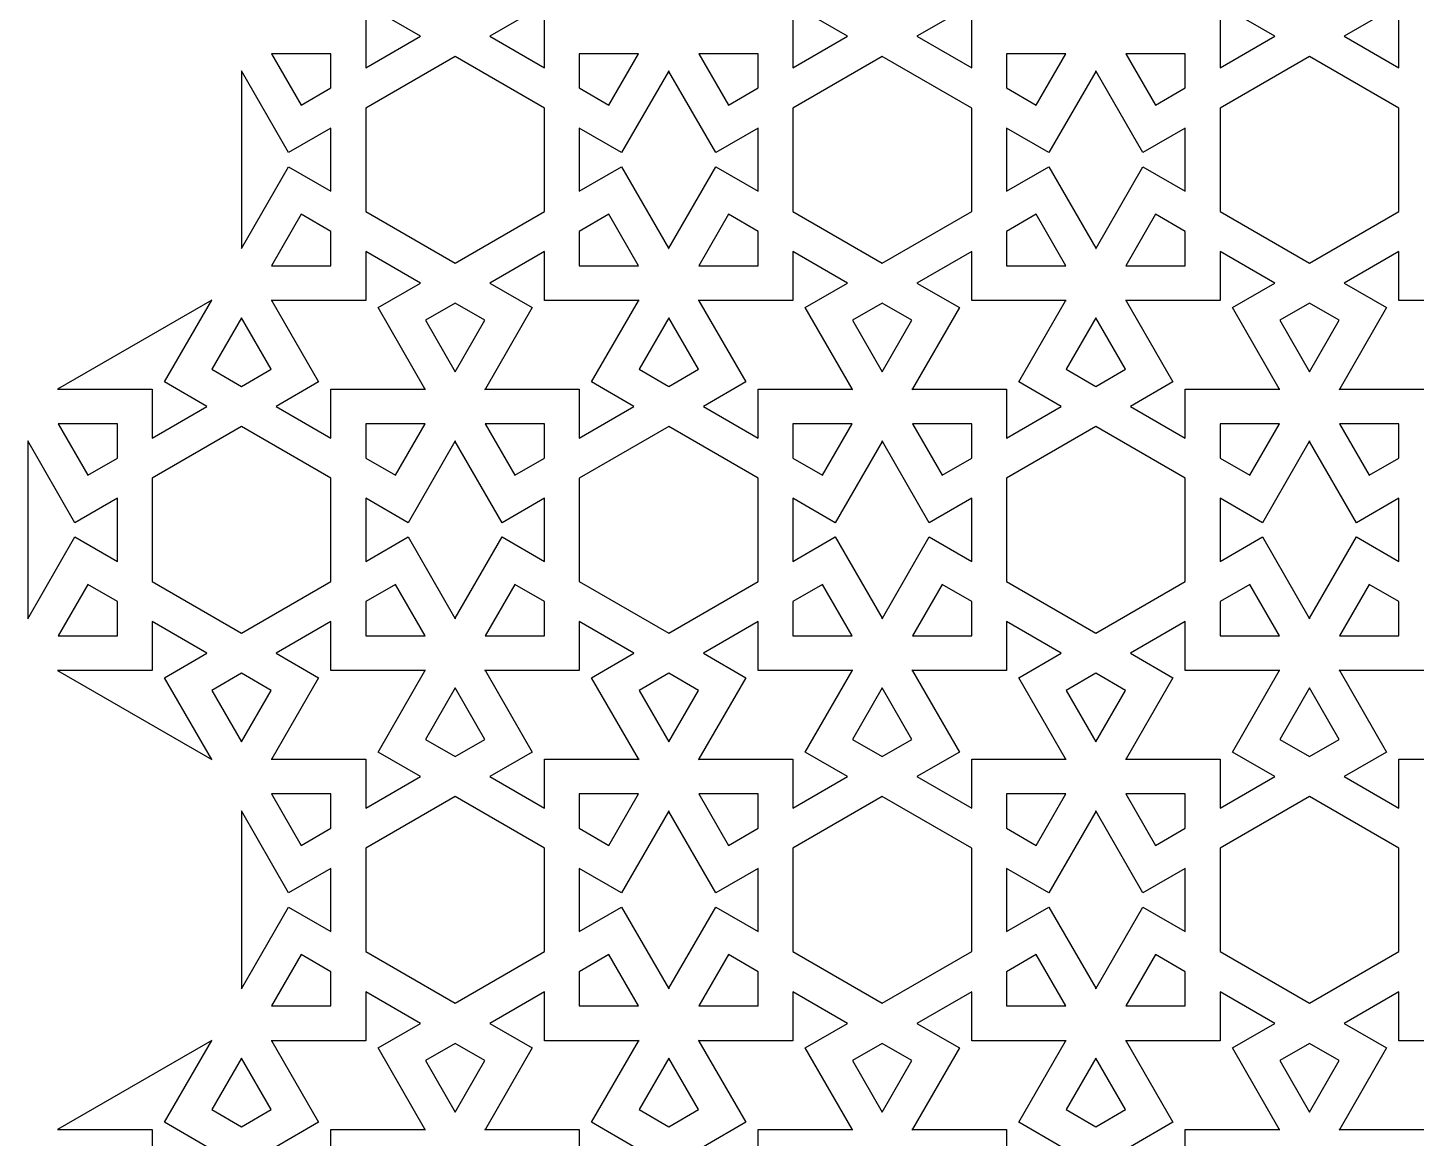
# Model space of a CAD drawing. Header units: metres. Extents: x -128 to 138, y -11 to 215.
# Drawn here: x -128 to -64, y 40.2 to 91.3 of the extents above; entities that cross this region are included whole.
import ezdxf

# ---------------------------------------------------------------- set-up
doc = ezdxf.new("R2010")
doc.units = ezdxf.units.M

msp = doc.modelspace()

# ---------------------------------------------------------------- linework, layer by layer
for p, q in [((-112.429, 91.7538), (-112.429, 89.4971)), ((-109.906, 90.9538), (-111.861, 92.0821)), ((-104.752, 92.0821), (-106.706, 90.9538)), ((-104.183, 89.4971), (-104.183, 91.7538)), ((-92.7374, 91.7538), (-92.7374, 89.4971)), ((-90.2143, 90.9538), (-92.1687, 92.0821)), ((-85.06, 92.0821), (-87.0143, 90.9538)), ((-84.4913, 89.4971), (-84.4913, 91.7538)), ((-73.0453, 91.7538), (-73.0453, 89.4971)), ((-70.5223, 90.9538), (-72.4766, 92.0821)), ((-65.3679, 92.0821), (-67.3223, 90.9538)), ((-64.7992, 89.4971), (-64.7992, 91.7538)), ((-112.429, 89.4971), (-109.906, 90.9538)), ((-106.706, 90.9538), (-104.183, 89.4971)), ((-92.7374, 89.4971), (-90.2143, 90.9538)), ((-87.0143, 90.9538), (-84.4913, 89.4971)), ((-73.0453, 89.4971), (-70.5223, 90.9538)), ((-67.3223, 90.9538), (-64.7992, 89.4971)), ((-114.029, 90.1538), (-116.767, 90.1538)), ((-116.767, 90.1538), (-115.398, 87.7832)), ((-114.029, 88.5734), (-114.029, 90.1538)), ((-108.306, 90.03), (-112.429, 87.6496)), ((-104.183, 87.6496), (-108.306, 90.03)), ((-99.846, 90.1538), (-102.583, 90.1538)), ((-102.583, 90.1538), (-102.583, 88.5734)), ((-101.215, 87.7832), (-99.846, 90.1538)), ((-94.3374, 90.1538), (-97.0747, 90.1538)), ((-97.0747, 90.1538), (-95.7061, 87.7832)), ((-94.3374, 88.5734), (-94.3374, 90.1538)), ((-88.6143, 90.03), (-92.7374, 87.6496)), ((-84.4913, 87.6496), (-88.6143, 90.03)), ((-80.1539, 90.1538), (-82.8913, 90.1538)), ((-82.8913, 90.1538), (-82.8913, 88.5734)), ((-81.5226, 87.7832), (-80.1539, 90.1538)), ((-74.6453, 90.1538), (-77.3826, 90.1538)), ((-77.3826, 90.1538), (-76.014, 87.7832)), ((-74.6453, 88.5734), (-74.6453, 90.1538)), ((-68.9223, 90.03), (-73.0453, 87.6496)), ((-64.7992, 87.6496), (-68.9223, 90.03)), ((-115.984, 85.5975), (-118.161, 89.3688)), ((-118.161, 89.3688), (-118.161, 81.1696)), ((-98.469, 89.3389), (-100.629, 85.5975)), ((-98.4604, 89.3538), (-98.469, 89.3688)), ((-98.469, 89.3688), (-98.469, 89.3389)), ((-98.4517, 89.3688), (-98.4604, 89.3538)), ((-98.4517, 89.3388), (-98.4517, 89.3688)), ((-96.2917, 85.5975), (-98.4517, 89.3388)), ((-78.7769, 89.3389), (-80.937, 85.5975)), ((-78.7683, 89.3538), (-78.7769, 89.3688)), ((-78.7769, 89.3688), (-78.7769, 89.3389)), ((-78.7596, 89.3688), (-78.7683, 89.3538)), ((-78.7596, 89.3388), (-78.7596, 89.3688)), ((-76.5996, 85.5975), (-78.7596, 89.3388)), ((-115.398, 87.7832), (-114.029, 88.5734)), ((-102.583, 88.5734), (-101.215, 87.7832)), ((-95.7061, 87.7832), (-94.3374, 88.5734)), ((-82.8913, 88.5734), (-81.5226, 87.7832)), ((-76.014, 87.7832), (-74.6453, 88.5734)), ((-112.429, 87.6496), (-112.429, 82.8888)), ((-104.183, 82.8888), (-104.183, 87.6496)), ((-92.7374, 87.6496), (-92.7374, 82.8888)), ((-84.4913, 82.8888), (-84.4913, 87.6496)), ((-73.0453, 87.6496), (-73.0453, 82.8888)), ((-64.7992, 82.8888), (-64.7992, 87.6496)), ((-114.029, 86.7259), (-115.984, 85.5975)), ((-114.029, 83.8125), (-114.029, 86.7259)), ((-100.629, 85.5975), (-102.583, 86.7259)), ((-102.583, 86.7259), (-102.583, 83.8125)), ((-94.3374, 86.7259), (-96.2917, 85.5975)), ((-94.3374, 83.8125), (-94.3374, 86.7259)), ((-80.937, 85.5975), (-82.8913, 86.7259)), ((-82.8913, 86.7259), (-82.8913, 83.8125)), ((-74.6453, 86.7259), (-76.5996, 85.5975)), ((-74.6453, 83.8125), (-74.6453, 86.7259)), ((-118.161, 81.1696), (-115.984, 84.9409)), ((-115.984, 84.9409), (-114.029, 83.8125)), ((-102.583, 83.8125), (-100.629, 84.9409)), ((-100.629, 84.9409), (-98.469, 81.1996)), ((-98.4517, 81.1996), (-96.2917, 84.9409)), ((-96.2917, 84.9409), (-94.3374, 83.8125)), ((-82.8913, 83.8125), (-80.937, 84.9409)), ((-80.937, 84.9409), (-78.777, 81.1996)), ((-78.7596, 81.1996), (-76.5996, 84.9409)), ((-76.5996, 84.9409), (-74.6453, 83.8125)), ((-115.398, 82.7552), (-116.767, 80.3846)), ((-114.029, 81.965), (-115.398, 82.7552)), ((-112.429, 82.8888), (-108.306, 80.5083)), ((-108.306, 80.5083), (-104.183, 82.8888)), ((-101.215, 82.7552), (-102.583, 81.965)), ((-99.846, 80.3846), (-101.215, 82.7552)), ((-95.706, 82.7552), (-97.0747, 80.3846)), ((-94.3374, 81.965), (-95.706, 82.7552)), ((-92.7374, 82.8888), (-88.6143, 80.5083)), ((-88.6143, 80.5083), (-84.4913, 82.8888)), ((-81.5226, 82.7552), (-82.8913, 81.965)), ((-80.1539, 80.3846), (-81.5226, 82.7552)), ((-76.014, 82.7552), (-77.3827, 80.3846)), ((-74.6453, 81.965), (-76.014, 82.7552)), ((-73.0453, 82.8888), (-68.9222, 80.5083)), ((-68.9222, 80.5083), (-64.7992, 82.8888)), ((-114.029, 80.3846), (-114.029, 81.965)), ((-102.583, 81.965), (-102.583, 80.3846)), ((-94.3374, 80.3846), (-94.3374, 81.965)), ((-82.8913, 81.965), (-82.8913, 80.3846)), ((-74.6453, 80.3846), (-74.6453, 81.965)), ((-109.906, 79.5846), (-112.429, 81.0413)), ((-112.429, 81.0413), (-112.429, 78.7846)), ((-104.183, 81.0413), (-106.706, 79.5846)), ((-104.183, 78.7846), (-104.183, 81.0413)), ((-98.469, 81.1996), (-98.469, 81.1696)), ((-98.469, 81.1696), (-98.4604, 81.1846)), ((-98.4604, 81.1846), (-98.4517, 81.1696)), ((-98.4517, 81.1696), (-98.4517, 81.1996)), ((-90.2143, 79.5846), (-92.7374, 81.0413)), ((-92.7374, 81.0413), (-92.7374, 78.7846)), ((-84.4913, 81.0413), (-87.0143, 79.5846)), ((-84.4913, 78.7846), (-84.4913, 81.0413)), ((-78.777, 81.1996), (-78.777, 81.1696)), ((-78.777, 81.1696), (-78.7683, 81.1846)), ((-78.7683, 81.1846), (-78.7596, 81.1696)), ((-78.7596, 81.1696), (-78.7596, 81.1996)), ((-70.5222, 79.5846), (-73.0453, 81.0413)), ((-73.0453, 81.0413), (-73.0453, 78.7846)), ((-64.7992, 81.0413), (-67.3223, 79.5846)), ((-64.7992, 78.7846), (-64.7992, 81.0413)), ((-116.767, 80.3846), (-114.029, 80.3846)), ((-102.583, 80.3846), (-99.846, 80.3846)), ((-97.0747, 80.3846), (-94.3374, 80.3846)), ((-82.8913, 80.3846), (-80.1539, 80.3846)), ((-77.3827, 80.3846), (-74.6453, 80.3846)), ((-111.861, 78.4563), (-109.906, 79.5846)), ((-106.706, 79.5846), (-104.752, 78.4563)), ((-92.1687, 78.4563), (-90.2143, 79.5846)), ((-87.0143, 79.5846), (-85.06, 78.4563)), ((-72.4766, 78.4563), (-70.5222, 79.5846)), ((-67.3223, 79.5846), (-65.3679, 78.4563)), ((-119.529, 78.7996), (-126.63, 74.7)), ((-121.707, 75.0283), (-119.529, 78.7996)), ((-116.767, 78.7846), (-116.784, 78.7846)), ((-116.784, 78.7846), (-116.758, 78.7696)), ((-116.75, 78.7846), (-116.775, 78.7996)), ((-116.775, 78.7996), (-116.767, 78.7846)), ((-116.758, 78.7696), (-114.598, 75.0283)), ((-112.429, 78.7846), (-116.75, 78.7846)), ((-99.8633, 78.7846), (-104.183, 78.7846)), ((-102.015, 75.0283), (-99.8547, 78.7696)), ((-99.8374, 78.7996), (-99.8633, 78.7846)), ((-99.8547, 78.7696), (-99.8287, 78.7846)), ((-99.846, 78.7846), (-99.8374, 78.7996)), ((-99.8287, 78.7846), (-99.846, 78.7846)), ((-97.0748, 78.7846), (-97.0921, 78.7846)), ((-97.0921, 78.7846), (-97.0661, 78.7696)), ((-97.0575, 78.7846), (-97.0834, 78.7996)), ((-97.0834, 78.7996), (-97.0748, 78.7846)), ((-97.0661, 78.7696), (-94.9061, 75.0283)), ((-92.7374, 78.7846), (-97.0575, 78.7846)), ((-80.1712, 78.7846), (-84.4913, 78.7846)), ((-82.3226, 75.0283), (-80.1626, 78.7696)), ((-80.1453, 78.7996), (-80.1712, 78.7846)), ((-80.1626, 78.7696), (-80.1366, 78.7846)), ((-80.1539, 78.7846), (-80.1453, 78.7996)), ((-80.1366, 78.7846), (-80.1539, 78.7846)), ((-77.3827, 78.7846), (-77.4, 78.7846)), ((-77.4, 78.7846), (-77.374, 78.7696)), ((-77.3654, 78.7846), (-77.3913, 78.7996)), ((-77.3913, 78.7996), (-77.3827, 78.7846)), ((-77.374, 78.7696), (-75.214, 75.0283)), ((-73.0453, 78.7846), (-77.3654, 78.7846)), ((-60.4791, 78.7846), (-64.7992, 78.7846)), ((-109.701, 74.7149), (-111.861, 78.4563)), ((-108.306, 78.6608), (-109.675, 77.8706)), ((-106.938, 77.8706), (-108.306, 78.6608)), ((-104.752, 78.4563), (-106.912, 74.7149)), ((-90.0086, 74.7149), (-92.1687, 78.4563)), ((-88.6143, 78.6608), (-89.983, 77.8706)), ((-87.2457, 77.8706), (-88.6143, 78.6608)), ((-85.06, 78.4563), (-87.2201, 74.7149)), ((-70.3165, 74.7149), (-72.4766, 78.4563)), ((-68.9223, 78.6608), (-70.2909, 77.8706)), ((-67.5536, 77.8706), (-68.9223, 78.6608)), ((-65.3679, 78.4563), (-67.528, 74.7149)), ((-118.152, 77.9846), (-119.521, 75.6139)), ((-116.784, 75.6139), (-118.152, 77.9846)), ((-109.675, 77.8706), (-108.306, 75.5)), ((-108.306, 75.5), (-106.938, 77.8706)), ((-98.4604, 77.9846), (-99.8291, 75.6139)), ((-97.0917, 75.6139), (-98.4604, 77.9846)), ((-89.983, 77.8706), (-88.6143, 75.5)), ((-88.6143, 75.5), (-87.2457, 77.8706)), ((-78.7683, 77.9846), (-80.137, 75.6139)), ((-77.3996, 75.6139), (-78.7683, 77.9846)), ((-70.2909, 77.8706), (-68.9223, 75.5)), ((-68.9223, 75.5), (-67.5536, 77.8706)), ((-119.521, 75.6139), (-118.152, 74.8237)), ((-118.152, 74.8237), (-116.784, 75.6139)), ((-99.8291, 75.6139), (-98.4604, 74.8237)), ((-98.4604, 74.8237), (-97.0917, 75.6139)), ((-80.137, 75.6139), (-78.7683, 74.8237)), ((-78.7683, 74.8237), (-77.3996, 75.6139)), ((-119.752, 73.9), (-121.707, 75.0283)), ((-114.598, 75.0283), (-116.552, 73.9)), ((-100.06, 73.9), (-102.015, 75.0283)), ((-94.9061, 75.0283), (-96.8604, 73.9)), ((-80.3683, 73.9), (-82.3226, 75.0283)), ((-75.214, 75.0283), (-77.1683, 73.9)), ((-126.63, 74.7), (-122.275, 74.7)), ((-122.275, 74.7), (-122.275, 72.4433)), ((-114.029, 74.7), (-109.709, 74.7)), ((-114.029, 72.4433), (-114.029, 74.7)), ((-109.709, 74.7), (-109.683, 74.685)), ((-109.675, 74.7), (-109.701, 74.7149)), ((-109.683, 74.685), (-109.692, 74.7)), ((-109.692, 74.7), (-109.675, 74.7)), ((-106.912, 74.7149), (-106.938, 74.7)), ((-106.938, 74.7), (-106.921, 74.7)), ((-106.921, 74.7), (-106.929, 74.685)), ((-106.929, 74.685), (-106.904, 74.7)), ((-106.904, 74.7), (-102.583, 74.7)), ((-102.583, 74.7), (-102.583, 72.4433)), ((-94.3374, 74.7), (-90.0172, 74.7)), ((-94.3374, 72.4433), (-94.3374, 74.7)), ((-90.0172, 74.7), (-89.9913, 74.685)), ((-89.9827, 74.7), (-90.0086, 74.7149)), ((-89.9913, 74.685), (-89.9999, 74.7)), ((-89.9999, 74.7), (-89.9827, 74.7)), ((-87.2201, 74.7149), (-87.246, 74.7)), ((-87.246, 74.7), (-87.2287, 74.7)), ((-87.2287, 74.7), (-87.2374, 74.685)), ((-87.2374, 74.685), (-87.2114, 74.7)), ((-87.2114, 74.7), (-82.8913, 74.7)), ((-82.8913, 74.7), (-82.8913, 72.4433)), ((-74.6453, 74.7), (-70.3251, 74.7)), ((-74.6453, 72.4433), (-74.6453, 74.7)), ((-70.3251, 74.7), (-70.2992, 74.685)), ((-70.2906, 74.7), (-70.3165, 74.7149)), ((-70.2992, 74.685), (-70.3079, 74.7)), ((-70.3079, 74.7), (-70.2906, 74.7)), ((-67.528, 74.7149), (-67.554, 74.7)), ((-67.554, 74.7), (-67.5367, 74.7)), ((-67.5367, 74.7), (-67.5453, 74.685)), ((-67.5453, 74.685), (-67.5194, 74.7)), ((-67.5194, 74.7), (-63.1992, 74.7)), ((-122.275, 72.4433), (-119.752, 73.9)), ((-116.552, 73.9), (-114.029, 72.4433)), ((-102.583, 72.4433), (-100.06, 73.9)), ((-96.8604, 73.9), (-94.3374, 72.4433)), ((-82.8913, 72.4433), (-80.3683, 73.9)), ((-77.1683, 73.9), (-74.6453, 72.4433)), ((-123.875, 73.1), (-126.613, 73.1)), ((-126.613, 73.1), (-125.244, 70.7293)), ((-123.875, 71.5195), (-123.875, 73.1)), ((-118.152, 72.9762), (-122.275, 70.5958)), ((-114.029, 70.5958), (-118.152, 72.9762)), ((-109.692, 73.1), (-112.429, 73.1)), ((-112.429, 73.1), (-112.429, 71.5195)), ((-111.061, 70.7293), (-109.692, 73.1)), ((-104.183, 73.1), (-106.921, 73.1)), ((-106.921, 73.1), (-105.552, 70.7293)), ((-104.183, 71.5195), (-104.183, 73.1)), ((-98.4604, 72.9762), (-102.583, 70.5958)), ((-94.3374, 70.5958), (-98.4604, 72.9762)), ((-90, 73.1), (-92.7374, 73.1)), ((-92.7374, 73.1), (-92.7374, 71.5195)), ((-91.3687, 70.7293), (-90, 73.1)), ((-84.4913, 73.1), (-87.2287, 73.1)), ((-87.2287, 73.1), (-85.86, 70.7293)), ((-84.4913, 71.5195), (-84.4913, 73.1)), ((-78.7683, 72.9762), (-82.8913, 70.5958)), ((-74.6453, 70.5958), (-78.7683, 72.9762)), ((-70.3079, 73.1), (-73.0453, 73.1)), ((-73.0453, 73.1), (-73.0453, 71.5195)), ((-71.6766, 70.7293), (-70.3079, 73.1)), ((-64.7993, 73.1), (-67.5366, 73.1)), ((-67.5366, 73.1), (-66.1679, 70.7293)), ((-64.7993, 71.5195), (-64.7993, 73.1)), ((-125.83, 68.5437), (-128.007, 72.315)), ((-128.007, 72.315), (-128.007, 64.1157)), ((-108.315, 72.285), (-110.475, 68.5437)), ((-108.306, 72.3), (-108.315, 72.315)), ((-108.315, 72.315), (-108.315, 72.285)), ((-108.298, 72.315), (-108.306, 72.3)), ((-108.298, 72.285), (-108.298, 72.315)), ((-106.138, 68.5437), (-108.298, 72.285)), ((-88.623, 72.285), (-90.7831, 68.5437)), ((-88.6144, 72.3), (-88.623, 72.315)), ((-88.623, 72.315), (-88.623, 72.285)), ((-88.6057, 72.315), (-88.6144, 72.3)), ((-88.6057, 72.285), (-88.6057, 72.315)), ((-86.4457, 68.5437), (-88.6057, 72.285)), ((-68.9309, 72.285), (-71.091, 68.5437)), ((-68.9223, 72.3), (-68.9309, 72.315)), ((-68.9309, 72.315), (-68.9309, 72.285)), ((-68.9136, 72.315), (-68.9223, 72.3)), ((-68.9136, 72.285), (-68.9136, 72.315)), ((-66.7536, 68.5437), (-68.9136, 72.285)), ((-125.244, 70.7293), (-123.875, 71.5195)), ((-112.429, 71.5195), (-111.061, 70.7293)), ((-105.552, 70.7293), (-104.183, 71.5195)), ((-92.7374, 71.5195), (-91.3687, 70.7293)), ((-85.86, 70.7293), (-84.4913, 71.5195)), ((-73.0453, 71.5195), (-71.6766, 70.7293)), ((-66.1679, 70.7293), (-64.7993, 71.5195)), ((-122.275, 70.5958), (-122.275, 65.8349)), ((-114.029, 65.8349), (-114.029, 70.5958)), ((-102.583, 70.5958), (-102.583, 65.8349)), ((-94.3374, 65.8349), (-94.3374, 70.5958)), ((-82.8913, 70.5958), (-82.8913, 65.8349)), ((-74.6453, 65.8349), (-74.6453, 70.5958)), ((-123.876, 69.672), (-125.83, 68.5437)), ((-123.875, 66.7587), (-123.876, 69.672)), ((-110.475, 68.5437), (-112.429, 69.672)), ((-112.429, 69.672), (-112.429, 66.7587)), ((-104.183, 69.672), (-106.138, 68.5437)), ((-104.183, 66.7587), (-104.183, 69.672)), ((-90.7831, 68.5437), (-92.7374, 69.672)), ((-92.7374, 69.672), (-92.7374, 66.7587)), ((-84.4913, 69.672), (-86.4457, 68.5437)), ((-84.4913, 66.7587), (-84.4913, 69.672)), ((-71.091, 68.5437), (-73.0453, 69.672)), ((-73.0453, 69.672), (-73.0453, 66.7587)), ((-64.7993, 69.672), (-66.7536, 68.5437)), ((-64.7993, 66.7587), (-64.7993, 69.672)), ((-128.007, 64.1157), (-125.83, 67.887)), ((-125.83, 67.887), (-123.875, 66.7587)), ((-112.429, 66.7587), (-110.475, 67.887)), ((-110.475, 67.887), (-108.315, 64.1458)), ((-108.298, 64.1457), (-106.138, 67.887)), ((-106.138, 67.887), (-104.183, 66.7587)), ((-92.7374, 66.7587), (-90.7831, 67.887)), ((-90.7831, 67.887), (-88.623, 64.1458)), ((-88.6057, 64.1457), (-86.4456, 67.887)), ((-86.4456, 67.887), (-84.4913, 66.7587)), ((-73.0453, 66.7587), (-71.091, 67.887)), ((-71.091, 67.887), (-68.9309, 64.1458)), ((-68.9136, 64.1457), (-66.7536, 67.887)), ((-66.7536, 67.887), (-64.7993, 66.7587)), ((-125.244, 65.7014), (-126.613, 63.3307)), ((-123.876, 64.9112), (-125.244, 65.7014)), ((-122.275, 65.8349), (-118.152, 63.4545)), ((-118.152, 63.4545), (-114.029, 65.8349)), ((-111.061, 65.7014), (-112.429, 64.9112)), ((-109.692, 63.3308), (-111.061, 65.7014)), ((-105.552, 65.7014), (-106.921, 63.3307)), ((-104.183, 64.9112), (-105.552, 65.7014)), ((-102.583, 65.8349), (-98.4604, 63.4545)), ((-98.4604, 63.4545), (-94.3374, 65.8349)), ((-91.3687, 65.7014), (-92.7374, 64.9112)), ((-90, 63.3308), (-91.3687, 65.7014)), ((-85.86, 65.7014), (-87.2287, 63.3307)), ((-84.4913, 64.9112), (-85.86, 65.7014)), ((-82.8913, 65.8349), (-78.7683, 63.4545)), ((-78.7683, 63.4545), (-74.6453, 65.8349)), ((-71.6766, 65.7014), (-73.0453, 64.9112)), ((-70.3079, 63.3308), (-71.6766, 65.7014)), ((-66.1679, 65.7014), (-67.5366, 63.3307)), ((-64.7993, 64.9112), (-66.1679, 65.7014)), ((-123.876, 63.3308), (-123.876, 64.9112)), ((-112.429, 64.9112), (-112.429, 63.3308)), ((-104.183, 63.3308), (-104.183, 64.9112)), ((-92.7374, 64.9112), (-92.7374, 63.3308)), ((-84.4913, 63.3308), (-84.4913, 64.9112)), ((-73.0453, 64.9112), (-73.0453, 63.3308)), ((-64.7993, 63.3308), (-64.7993, 64.9112)), ((-108.315, 64.1458), (-108.315, 64.1157)), ((-108.315, 64.1157), (-108.306, 64.1307)), ((-108.306, 64.1307), (-108.298, 64.1158)), ((-108.298, 64.1158), (-108.298, 64.1457)), ((-88.623, 64.1458), (-88.623, 64.1157)), ((-88.623, 64.1157), (-88.6143, 64.1307)), ((-88.6143, 64.1307), (-88.6057, 64.1158)), ((-88.6057, 64.1158), (-88.6057, 64.1457)), ((-68.9309, 64.1458), (-68.9309, 64.1157)), ((-68.9309, 64.1157), (-68.9223, 64.1307)), ((-68.9223, 64.1307), (-68.9136, 64.1158)), ((-68.9136, 64.1158), (-68.9136, 64.1457)), ((-119.752, 62.5307), (-122.275, 63.9874)), ((-122.275, 63.9874), (-122.275, 61.7308)), ((-114.029, 63.9874), (-116.552, 62.5308)), ((-114.029, 61.7308), (-114.029, 63.9874)), ((-100.06, 62.5307), (-102.583, 63.9874)), ((-102.583, 63.9874), (-102.583, 61.7308)), ((-94.3374, 63.9874), (-96.8604, 62.5308)), ((-94.3374, 61.7308), (-94.3374, 63.9874)), ((-80.3683, 62.5307), (-82.8913, 63.9874)), ((-82.8913, 63.9874), (-82.8913, 61.7308)), ((-74.6453, 63.9874), (-77.1683, 62.5308)), ((-74.6453, 61.7308), (-74.6453, 63.9874)), ((-126.613, 63.3307), (-123.876, 63.3308)), ((-112.429, 63.3308), (-109.692, 63.3308)), ((-106.921, 63.3307), (-104.183, 63.3308)), ((-92.7374, 63.3308), (-90, 63.3308)), ((-87.2287, 63.3307), (-84.4913, 63.3308)), ((-73.0453, 63.3308), (-70.3079, 63.3308)), ((-67.5366, 63.3307), (-64.7993, 63.3308)), ((-121.707, 61.4024), (-119.752, 62.5307)), ((-116.552, 62.5308), (-114.598, 61.4024)), ((-102.015, 61.4024), (-100.06, 62.5307)), ((-96.8604, 62.5308), (-94.9061, 61.4024)), ((-82.3226, 61.4024), (-80.3683, 62.5307)), ((-77.1683, 62.5308), (-75.214, 61.4024)), ((-122.275, 61.7308), (-126.63, 61.7308)), ((-126.63, 61.7308), (-119.529, 57.6311)), ((-118.152, 61.607), (-119.521, 60.8168)), ((-116.784, 60.8168), (-118.152, 61.607)), ((-109.709, 61.7308), (-114.029, 61.7308)), ((-111.861, 57.9744), (-109.701, 61.7158)), ((-109.683, 61.7457), (-109.709, 61.7308)), ((-109.701, 61.7158), (-109.675, 61.7308)), ((-109.692, 61.7308), (-109.683, 61.7457)), ((-109.675, 61.7308), (-109.692, 61.7308)), ((-106.921, 61.7308), (-106.938, 61.7308)), ((-106.938, 61.7308), (-106.912, 61.7158)), ((-106.904, 61.7308), (-106.929, 61.7457)), ((-106.929, 61.7457), (-106.921, 61.7308)), ((-106.912, 61.7158), (-104.752, 57.9745)), ((-102.583, 61.7308), (-106.904, 61.7308)), ((-98.4604, 61.607), (-99.8291, 60.8168)), ((-97.0917, 60.8168), (-98.4604, 61.607)), ((-90.0172, 61.7308), (-94.3374, 61.7308)), ((-92.1687, 57.9744), (-90.0086, 61.7158)), ((-89.9913, 61.7457), (-90.0172, 61.7308)), ((-90.0086, 61.7158), (-89.9827, 61.7308)), ((-89.9999, 61.7308), (-89.9913, 61.7457)), ((-89.9827, 61.7308), (-89.9999, 61.7308)), ((-87.2287, 61.7308), (-87.2461, 61.7308)), ((-87.2461, 61.7308), (-87.2201, 61.7158)), ((-87.2115, 61.7308), (-87.2374, 61.7457)), ((-87.2374, 61.7457), (-87.2287, 61.7308)), ((-87.2201, 61.7158), (-85.06, 57.9745)), ((-82.8913, 61.7308), (-87.2115, 61.7308)), ((-78.7683, 61.607), (-80.137, 60.8168)), ((-77.3996, 60.8168), (-78.7683, 61.607)), ((-70.3251, 61.7308), (-74.6453, 61.7308)), ((-72.4766, 57.9744), (-70.3165, 61.7158)), ((-70.2992, 61.7457), (-70.3251, 61.7308)), ((-70.3165, 61.7158), (-70.2906, 61.7308)), ((-70.3079, 61.7308), (-70.2992, 61.7457)), ((-70.2906, 61.7308), (-70.3079, 61.7308)), ((-67.5367, 61.7308), (-67.554, 61.7308)), ((-67.554, 61.7308), (-67.528, 61.7158)), ((-67.5194, 61.7308), (-67.5453, 61.7457)), ((-67.5453, 61.7457), (-67.5367, 61.7308)), ((-67.528, 61.7158), (-65.3679, 57.9745)), ((-63.1993, 61.7308), (-67.5194, 61.7308)), ((-119.529, 57.6311), (-121.707, 61.4024)), ((-119.521, 60.8168), (-118.152, 58.4462)), ((-118.152, 58.4462), (-116.784, 60.8168)), ((-114.598, 61.4024), (-116.758, 57.6611)), ((-108.306, 60.9307), (-109.675, 58.5601)), ((-106.938, 58.5601), (-108.306, 60.9307)), ((-99.8546, 57.6611), (-102.015, 61.4024)), ((-99.8291, 60.8168), (-98.4604, 58.4462)), ((-98.4604, 58.4462), (-97.0917, 60.8168)), ((-94.9061, 61.4024), (-97.0661, 57.6611)), ((-88.6143, 60.9307), (-89.983, 58.5601)), ((-87.2457, 58.5601), (-88.6143, 60.9307)), ((-80.1626, 57.6611), (-82.3226, 61.4024)), ((-80.137, 60.8168), (-78.7683, 58.4462)), ((-78.7683, 58.4462), (-77.3996, 60.8168)), ((-75.214, 61.4024), (-77.3741, 57.6611)), ((-68.9223, 60.9307), (-70.2909, 58.5601)), ((-67.5536, 58.5601), (-68.9223, 60.9307)), ((-109.675, 58.5601), (-108.306, 57.7699)), ((-108.306, 57.7699), (-106.938, 58.5601)), ((-89.983, 58.5601), (-88.6143, 57.7699)), ((-88.6143, 57.7699), (-87.2457, 58.5601)), ((-70.2909, 58.5601), (-68.9223, 57.7699)), ((-68.9223, 57.7699), (-67.5536, 58.5601)), ((-116.758, 57.6611), (-116.784, 57.6461)), ((-116.784, 57.6461), (-116.767, 57.6461)), ((-116.767, 57.6461), (-116.776, 57.6311)), ((-116.776, 57.6311), (-116.75, 57.6461)), ((-116.75, 57.6461), (-112.429, 57.6461)), ((-112.429, 57.6461), (-112.429, 55.3895)), ((-109.906, 56.8461), (-111.861, 57.9744)), ((-104.752, 57.9745), (-106.706, 56.8461)), ((-104.183, 57.6461), (-99.8633, 57.6461)), ((-104.183, 55.3895), (-104.183, 57.6461)), ((-99.8633, 57.6461), (-99.8374, 57.6311)), ((-99.8287, 57.6461), (-99.8546, 57.6611)), ((-99.8374, 57.6311), (-99.846, 57.6461)), ((-99.846, 57.6461), (-99.8287, 57.6461)), ((-97.0661, 57.6611), (-97.0921, 57.6461)), ((-97.0921, 57.6461), (-97.0748, 57.6461)), ((-97.0748, 57.6461), (-97.0834, 57.6311)), ((-97.0834, 57.6311), (-97.0575, 57.6461)), ((-97.0575, 57.6461), (-92.7374, 57.6461)), ((-92.7374, 57.6461), (-92.7374, 55.3895)), ((-90.2143, 56.8461), (-92.1687, 57.9744)), ((-85.06, 57.9745), (-87.0143, 56.8461)), ((-84.4913, 57.6461), (-80.1712, 57.6461)), ((-84.4913, 55.3895), (-84.4913, 57.6461)), ((-80.1712, 57.6461), (-80.1453, 57.6311)), ((-80.1366, 57.6461), (-80.1626, 57.6611)), ((-80.1453, 57.6311), (-80.1539, 57.6461)), ((-80.1539, 57.6461), (-80.1366, 57.6461)), ((-77.3741, 57.6611), (-77.4, 57.6461)), ((-77.4, 57.6461), (-77.3827, 57.6461)), ((-77.3827, 57.6461), (-77.3913, 57.6311)), ((-77.3913, 57.6311), (-77.3654, 57.6461)), ((-77.3654, 57.6461), (-73.0453, 57.6461)), ((-73.0453, 57.6461), (-73.0453, 55.3895)), ((-70.5223, 56.8461), (-72.4766, 57.9744)), ((-65.3679, 57.9745), (-67.3223, 56.8461)), ((-64.7992, 57.6461), (-60.4791, 57.6461)), ((-64.7992, 55.3895), (-64.7992, 57.6461)), ((-112.429, 55.3895), (-109.906, 56.8461)), ((-106.706, 56.8461), (-104.183, 55.3895)), ((-92.7374, 55.3895), (-90.2143, 56.8461)), ((-87.0143, 56.8461), (-84.4913, 55.3895)), ((-73.0453, 55.3895), (-70.5223, 56.8461)), ((-67.3223, 56.8461), (-64.7992, 55.3895)), ((-114.029, 56.0461), (-116.767, 56.0461)), ((-116.767, 56.0461), (-115.398, 53.6755)), ((-114.029, 54.4657), (-114.029, 56.0461)), ((-108.306, 55.9224), (-112.429, 53.5419)), ((-104.183, 53.5419), (-108.306, 55.9224)), ((-99.846, 56.0461), (-102.583, 56.0461)), ((-102.583, 56.0461), (-102.583, 54.4657)), ((-101.215, 53.6755), (-99.846, 56.0461)), ((-94.3374, 56.0461), (-97.0747, 56.0461)), ((-97.0747, 56.0461), (-95.7061, 53.6755)), ((-94.3374, 54.4657), (-94.3374, 56.0461)), ((-88.6143, 55.9224), (-92.7374, 53.5419)), ((-84.4913, 53.5419), (-88.6143, 55.9224)), ((-80.1539, 56.0461), (-82.8913, 56.0461)), ((-82.8913, 56.0461), (-82.8913, 54.4657)), ((-81.5226, 53.6755), (-80.1539, 56.0461)), ((-74.6453, 56.0461), (-77.3826, 56.0461)), ((-77.3826, 56.0461), (-76.014, 53.6755)), ((-74.6453, 54.4657), (-74.6453, 56.0461)), ((-68.9223, 55.9224), (-73.0453, 53.5419)), ((-64.7992, 53.5419), (-68.9223, 55.9224)), ((-115.984, 51.4899), (-118.161, 55.2611)), ((-118.161, 55.2611), (-118.161, 47.0619)), ((-98.469, 55.2312), (-100.629, 51.4899)), ((-98.4604, 55.2462), (-98.469, 55.2611)), ((-98.469, 55.2611), (-98.469, 55.2312)), ((-98.4517, 55.2612), (-98.4604, 55.2462)), ((-98.4517, 55.2312), (-98.4517, 55.2612)), ((-96.2917, 51.4899), (-98.4517, 55.2312)), ((-78.7769, 55.2312), (-80.937, 51.4899)), ((-78.7683, 55.2462), (-78.7769, 55.2611)), ((-78.7769, 55.2611), (-78.7769, 55.2312)), ((-78.7596, 55.2612), (-78.7683, 55.2462)), ((-78.7596, 55.2312), (-78.7596, 55.2612)), ((-76.5996, 51.4899), (-78.7596, 55.2312)), ((-115.398, 53.6755), (-114.029, 54.4657)), ((-102.583, 54.4657), (-101.215, 53.6755)), ((-95.7061, 53.6755), (-94.3374, 54.4657)), ((-82.8913, 54.4657), (-81.5226, 53.6755)), ((-76.014, 53.6755), (-74.6453, 54.4657)), ((-112.429, 53.5419), (-112.429, 48.7811)), ((-104.183, 48.7811), (-104.183, 53.5419)), ((-92.7374, 53.5419), (-92.7374, 48.7811)), ((-84.4913, 48.7811), (-84.4913, 53.5419)), ((-73.0453, 53.5419), (-73.0453, 48.7811)), ((-64.7992, 48.7811), (-64.7992, 53.5419)), ((-114.029, 52.6182), (-115.984, 51.4899)), ((-114.029, 49.7048), (-114.029, 52.6182)), ((-100.629, 51.4899), (-102.583, 52.6182)), ((-102.583, 52.6182), (-102.583, 49.7048)), ((-94.3374, 52.6182), (-96.2917, 51.4899)), ((-94.3374, 49.7048), (-94.3374, 52.6182)), ((-80.937, 51.4899), (-82.8913, 52.6182)), ((-82.8913, 52.6182), (-82.8913, 49.7048)), ((-74.6453, 52.6182), (-76.5996, 51.4899)), ((-74.6453, 49.7048), (-74.6453, 52.6182)), ((-118.161, 47.0619), (-115.984, 50.8332)), ((-115.984, 50.8332), (-114.029, 49.7048)), ((-102.583, 49.7048), (-100.629, 50.8332)), ((-100.629, 50.8332), (-98.469, 47.0919)), ((-98.4517, 47.0919), (-96.2917, 50.8332)), ((-96.2917, 50.8332), (-94.3374, 49.7048)), ((-82.8913, 49.7048), (-80.937, 50.8332)), ((-80.937, 50.8332), (-78.777, 47.0919)), ((-78.7596, 47.0919), (-76.5996, 50.8332)), ((-76.5996, 50.8332), (-74.6453, 49.7048)), ((-115.398, 48.6475), (-116.767, 46.2769)), ((-114.029, 47.8573), (-115.398, 48.6475)), ((-112.429, 48.7811), (-108.306, 46.4007)), ((-108.306, 46.4007), (-104.183, 48.7811)), ((-101.215, 48.6476), (-102.583, 47.8573)), ((-99.846, 46.2769), (-101.215, 48.6476)), ((-95.706, 48.6475), (-97.0747, 46.2769)), ((-94.3374, 47.8573), (-95.706, 48.6475)), ((-92.7374, 48.7811), (-88.6143, 46.4007)), ((-88.6143, 46.4007), (-84.4913, 48.7811)), ((-81.5226, 48.6476), (-82.8913, 47.8573)), ((-80.1539, 46.2769), (-81.5226, 48.6476)), ((-76.014, 48.6475), (-77.3827, 46.2769)), ((-74.6453, 47.8573), (-76.014, 48.6475)), ((-73.0453, 48.7811), (-68.9222, 46.4007)), ((-68.9222, 46.4007), (-64.7992, 48.7811)), ((-114.029, 46.2769), (-114.029, 47.8573)), ((-102.583, 47.8573), (-102.583, 46.2769)), ((-94.3374, 46.2769), (-94.3374, 47.8573)), ((-82.8913, 47.8573), (-82.8913, 46.2769)), ((-74.6453, 46.2769), (-74.6453, 47.8573)), ((-109.906, 45.4769), (-112.429, 46.9336)), ((-112.429, 46.9336), (-112.429, 44.6769)), ((-104.183, 46.9336), (-106.706, 45.4769)), ((-104.183, 44.6769), (-104.183, 46.9336)), ((-98.469, 47.0919), (-98.469, 47.0619)), ((-98.469, 47.0619), (-98.4604, 47.0769)), ((-98.4604, 47.0769), (-98.4517, 47.0619)), ((-98.4517, 47.0619), (-98.4517, 47.0919)), ((-90.2143, 45.4769), (-92.7374, 46.9336)), ((-92.7374, 46.9336), (-92.7374, 44.6769)), ((-84.4913, 46.9336), (-87.0143, 45.4769)), ((-84.4913, 44.6769), (-84.4913, 46.9336)), ((-78.777, 47.0919), (-78.777, 47.0619)), ((-78.777, 47.0619), (-78.7683, 47.0769)), ((-78.7683, 47.0769), (-78.7596, 47.0619)), ((-78.7596, 47.0619), (-78.7596, 47.0919)), ((-70.5222, 45.4769), (-73.0453, 46.9336)), ((-73.0453, 46.9336), (-73.0453, 44.6769)), ((-64.7992, 46.9336), (-67.3223, 45.4769)), ((-64.7992, 44.6769), (-64.7992, 46.9336)), ((-116.767, 46.2769), (-114.029, 46.2769)), ((-102.583, 46.2769), (-99.846, 46.2769)), ((-97.0747, 46.2769), (-94.3374, 46.2769)), ((-82.8913, 46.2769), (-80.1539, 46.2769)), ((-77.3827, 46.2769), (-74.6453, 46.2769)), ((-111.861, 44.3486), (-109.906, 45.4769)), ((-106.706, 45.4769), (-104.752, 44.3486)), ((-92.1687, 44.3486), (-90.2143, 45.4769)), ((-87.0143, 45.4769), (-85.06, 44.3486)), ((-72.4766, 44.3486), (-70.5222, 45.4769)), ((-67.3223, 45.4769), (-65.3679, 44.3486)), ((-119.529, 44.6919), (-126.63, 40.5923)), ((-121.707, 40.9206), (-119.529, 44.6919)), ((-116.767, 44.6769), (-116.784, 44.6769)), ((-116.784, 44.6769), (-116.758, 44.6619)), ((-116.75, 44.6769), (-116.775, 44.6919)), ((-116.775, 44.6919), (-116.767, 44.6769)), ((-116.758, 44.6619), (-114.598, 40.9206)), ((-112.429, 44.6769), (-116.75, 44.6769)), ((-109.701, 40.6073), (-111.861, 44.3486)), ((-108.306, 44.5531), (-109.675, 43.7629)), ((-106.938, 43.7629), (-108.306, 44.5531)), ((-104.752, 44.3486), (-106.912, 40.6073)), ((-99.8633, 44.6769), (-104.183, 44.6769)), ((-102.015, 40.9206), (-99.8547, 44.6619)), ((-99.8374, 44.6919), (-99.8633, 44.6769)), ((-99.8547, 44.6619), (-99.8287, 44.6769)), ((-99.846, 44.6769), (-99.8374, 44.6919)), ((-99.8287, 44.6769), (-99.846, 44.6769)), ((-97.0748, 44.6769), (-97.0921, 44.6769)), ((-97.0921, 44.6769), (-97.0661, 44.6619)), ((-97.0575, 44.6769), (-97.0834, 44.6919)), ((-97.0834, 44.6919), (-97.0748, 44.6769)), ((-97.0661, 44.6619), (-94.9061, 40.9206)), ((-92.7374, 44.6769), (-97.0575, 44.6769)), ((-90.0086, 40.6073), (-92.1687, 44.3486)), ((-88.6143, 44.5531), (-89.983, 43.7629)), ((-87.2457, 43.7629), (-88.6143, 44.5531)), ((-85.06, 44.3486), (-87.2201, 40.6073)), ((-80.1712, 44.6769), (-84.4913, 44.6769)), ((-82.3226, 40.9206), (-80.1626, 44.6619)), ((-80.1453, 44.6919), (-80.1712, 44.6769)), ((-80.1626, 44.6619), (-80.1366, 44.6769)), ((-80.1539, 44.6769), (-80.1453, 44.6919)), ((-80.1366, 44.6769), (-80.1539, 44.6769)), ((-77.3827, 44.6769), (-77.4, 44.6769)), ((-77.4, 44.6769), (-77.374, 44.6619)), ((-77.3654, 44.6769), (-77.3913, 44.6919)), ((-77.3913, 44.6919), (-77.3827, 44.6769)), ((-77.374, 44.6619), (-75.214, 40.9206)), ((-73.0453, 44.6769), (-77.3654, 44.6769)), ((-70.3165, 40.6073), (-72.4766, 44.3486)), ((-68.9223, 44.5531), (-70.2909, 43.7629)), ((-67.5536, 43.7629), (-68.9223, 44.5531)), ((-65.3679, 44.3486), (-67.528, 40.6073)), ((-60.4791, 44.6769), (-64.7992, 44.6769)), ((-118.152, 43.8769), (-119.521, 41.5063)), ((-116.784, 41.5063), (-118.152, 43.8769)), ((-109.675, 43.7629), (-108.306, 41.3923)), ((-108.306, 41.3923), (-106.938, 43.7629)), ((-98.4604, 43.8769), (-99.8291, 41.5063)), ((-97.0917, 41.5063), (-98.4604, 43.8769)), ((-89.983, 43.7629), (-88.6143, 41.3923)), ((-88.6143, 41.3923), (-87.2457, 43.7629)), ((-78.7683, 43.8769), (-80.137, 41.5063)), ((-77.3996, 41.5063), (-78.7683, 43.8769)), ((-70.2909, 43.7629), (-68.9223, 41.3923)), ((-68.9223, 41.3923), (-67.5536, 43.7629)), ((-119.521, 41.5063), (-118.152, 40.716)), ((-118.152, 40.716), (-116.784, 41.5063)), ((-99.8291, 41.5063), (-98.4604, 40.716)), ((-98.4604, 40.716), (-97.0917, 41.5063)), ((-80.137, 41.5063), (-78.7683, 40.716)), ((-78.7683, 40.716), (-77.3996, 41.5063)), ((-126.63, 40.5923), (-122.275, 40.5923)), ((-122.275, 40.5923), (-122.275, 38.3356)), ((-119.752, 39.7923), (-121.707, 40.9206)), ((-114.598, 40.9206), (-116.552, 39.7923)), ((-114.029, 40.5923), (-109.709, 40.5923)), ((-114.029, 38.3356), (-114.029, 40.5923)), ((-109.709, 40.5923), (-109.683, 40.5773)), ((-109.675, 40.5923), (-109.701, 40.6073)), ((-109.683, 40.5773), (-109.692, 40.5923)), ((-109.692, 40.5923), (-109.675, 40.5923)), ((-106.912, 40.6073), (-106.938, 40.5923)), ((-106.938, 40.5923), (-106.921, 40.5923)), ((-106.921, 40.5923), (-106.929, 40.5773)), ((-106.929, 40.5773), (-106.904, 40.5923)), ((-106.904, 40.5923), (-102.583, 40.5923)), ((-102.583, 40.5923), (-102.583, 38.3356)), ((-100.06, 39.7923), (-102.015, 40.9206)), ((-94.9061, 40.9206), (-96.8604, 39.7923)), ((-94.3374, 40.5923), (-90.0172, 40.5923)), ((-94.3374, 38.3356), (-94.3374, 40.5923)), ((-90.0172, 40.5923), (-89.9913, 40.5773)), ((-89.9827, 40.5923), (-90.0086, 40.6073)), ((-89.9913, 40.5773), (-89.9999, 40.5923)), ((-89.9999, 40.5923), (-89.9827, 40.5923)), ((-87.2201, 40.6073), (-87.246, 40.5923)), ((-87.246, 40.5923), (-87.2287, 40.5923)), ((-87.2287, 40.5923), (-87.2374, 40.5773)), ((-87.2374, 40.5773), (-87.2114, 40.5923)), ((-87.2114, 40.5923), (-82.8913, 40.5923)), ((-82.8913, 40.5923), (-82.8913, 38.3356)), ((-80.3683, 39.7923), (-82.3226, 40.9206)), ((-75.214, 40.9206), (-77.1683, 39.7923)), ((-74.6453, 40.5923), (-70.3251, 40.5923)), ((-74.6453, 38.3356), (-74.6453, 40.5923)), ((-70.3251, 40.5923), (-70.2992, 40.5773)), ((-70.2906, 40.5923), (-70.3165, 40.6073)), ((-70.2992, 40.5773), (-70.3079, 40.5923)), ((-70.3079, 40.5923), (-70.2906, 40.5923)), ((-67.528, 40.6073), (-67.554, 40.5923)), ((-67.554, 40.5923), (-67.5367, 40.5923)), ((-67.5367, 40.5923), (-67.5453, 40.5773)), ((-67.5453, 40.5773), (-67.5194, 40.5923)), ((-67.5194, 40.5923), (-63.1992, 40.5923))]:
    msp.add_line(p, q)

doc.saveas('drawing.dxf')
